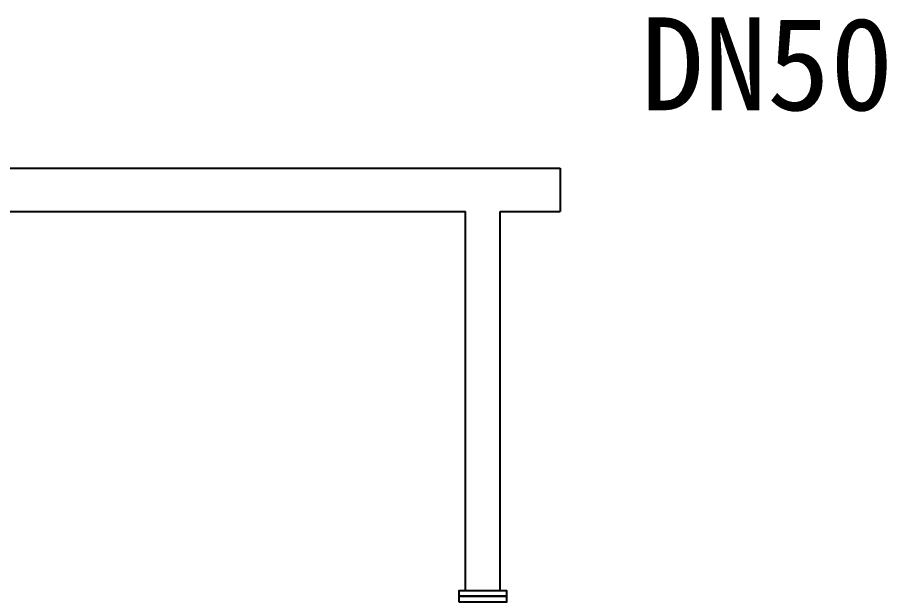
# Model space of a CAD drawing. Extents: x -681219 to -550379, y -242630 to -158199.
# Drawn here: x -596139 to -594312, y -167246 to -166026 of the extents above; entities that cross this region are included whole.
import ezdxf
from ezdxf.enums import TextEntityAlignment as Align

# ---------------------------------------------------------------- set-up
doc = ezdxf.new("R2010")
doc.units = 0
doc.header["$LTSCALE"] = 1000
doc.layers.get('0').update_dxf_attribs({"linetype": 'CONTINUOUS'})
doc.layers.add('01', color=7, linetype='CONTINUOUS')

msp = doc.modelspace()

# ---------------------------------------------------------------- linework, layer by layer
at = {"color": 4}
for points in [[(-595210.2527, -167241.3601), (-595210.2527, -167228.87), (-595111.3726, -167228.87), (-595111.3726, -167241.3601)], [(-595210.2527, -167253.8502), (-595210.2527, -167241.3601), (-595111.3726, -167241.3601), (-595111.3726, -167253.8502)]]:
    msp.add_lwpolyline(points, close=True, dxfattribs=at)
at = {"layer": '01', "ltscale": 1.25}
for p, q in [((-596745.7108, -166342.9617), (-594998.4925, -166342.9617)), ((-594998.4925, -166342.9617), (-594998.4925, -166433.476)), ((-596745.7108, -166433.476), (-595197.0184, -166433.476)), ((-595197.0184, -167228.87), (-595197.0184, -166433.476)), ((-595124.6069, -166433.476), (-594998.4925, -166433.476)), ((-595124.6069, -167228.87), (-595124.6069, -166433.476))]:
    msp.add_line(p, q, dxfattribs=at)

# ---------------------------------------------------------------- texts
at = {"color": 3}
msp.add_text('DN50', height=194.93701, dxfattribs=at).set_placement((-594828.8249, -166026.2228), align=Align.TOP_LEFT)

doc.saveas('drawing.dxf')
